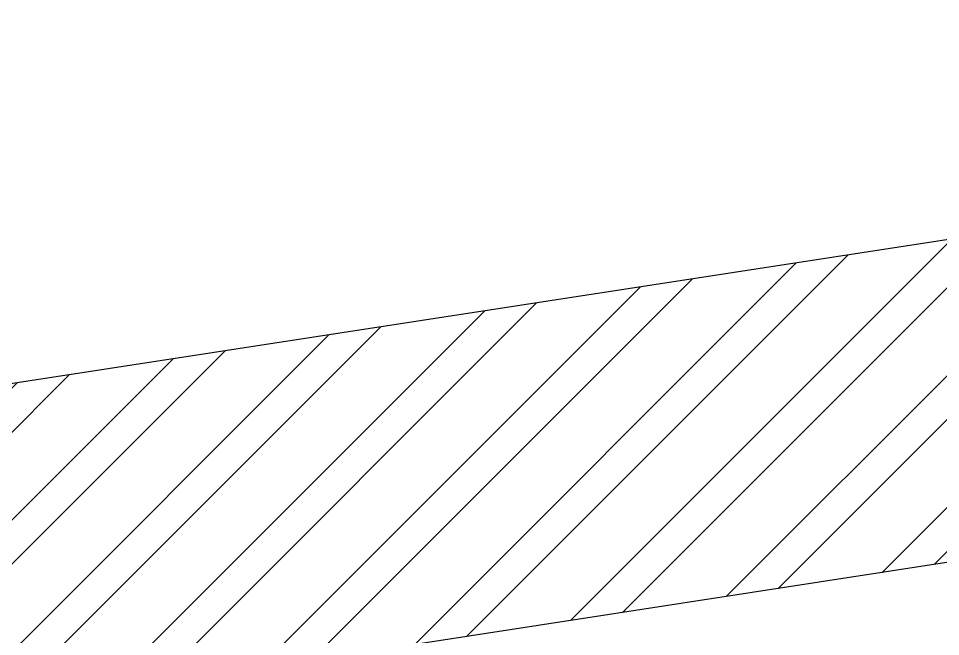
# Model space of a CAD drawing. Header units: feet. Extents: x 3377652 to 3393326, y -5469637 to -5455426.
# Drawn here: x 3390027 to 3390851, y -5461360 to -5460808 of the extents above; entities that cross this region are included whole.
import ezdxf

# ---------------------------------------------------------------- set-up
doc = ezdxf.new("R2010")
doc.units = ezdxf.units.FT
doc.header["$LTSCALE"] = 33
doc.header["$MEASUREMENT"] = 0
doc.layers.add('A-WALL', color=1, linetype='Continuous')
doc.layers.add('LENS_DIMENSION', color=193, linetype='Continuous', lineweight=0)
doc.layers.add('LN-HATCH', color=251, linetype='Continuous', lineweight=0)

# ---------------------------------------------------------------- blocks, each defined once
blk = doc.blocks.new('A$Cf9dbe60f')
at = {"layer": 'LN-HATCH'}
h = blk.add_hatch(dxfattribs=at)
h.set_pattern_fill('ANSI32', color=256, scale=222)
h.set_pattern_definition([(45, (-2882150.928722682, 5465166.899235163), (-58.86663953378008, 58.86663953378008), []), (45, (-2882111.684296392, 5465166.899235163), (-58.86663953378008, 58.86663953378008), [])])
h.paths.add_polyline_path([(-6059.248760584742, 8078.361351331697), (-6059.248760584742, 7790.000000000931), (-1351.573069495149, 8515.15832672827), (-1394.96200238727, 8796.836157774553)])
h.paths.add_polyline_path([(-10227.9434733279, 10484.80754974298), (-10227.9434733279, 10298.18907699547), (-6839.248760584742, 7790.000000000931), (-6839.248760584742, 7976.618472748436)])
at = {"layer": 'A-WALL'}
for p, q in [((-1394.96200238727, 8796.836157774553), (-6059.248760584742, 8078.361351331697)), ((-1351.573069495149, 8515.15832672827), (-6059.248760584742, 7790.000000000931))]:
    blk.add_line(p, q, dxfattribs=at)

msp = doc.modelspace()

# ---------------------------------------------------------------- block references
at = {"layer": 'LENS_DIMENSION'}
msp.add_blockref('A$Cf9dbe60f', (3393326.104044102, -5469636.979295448), dxfattribs=at)

doc.saveas('drawing.dxf')
